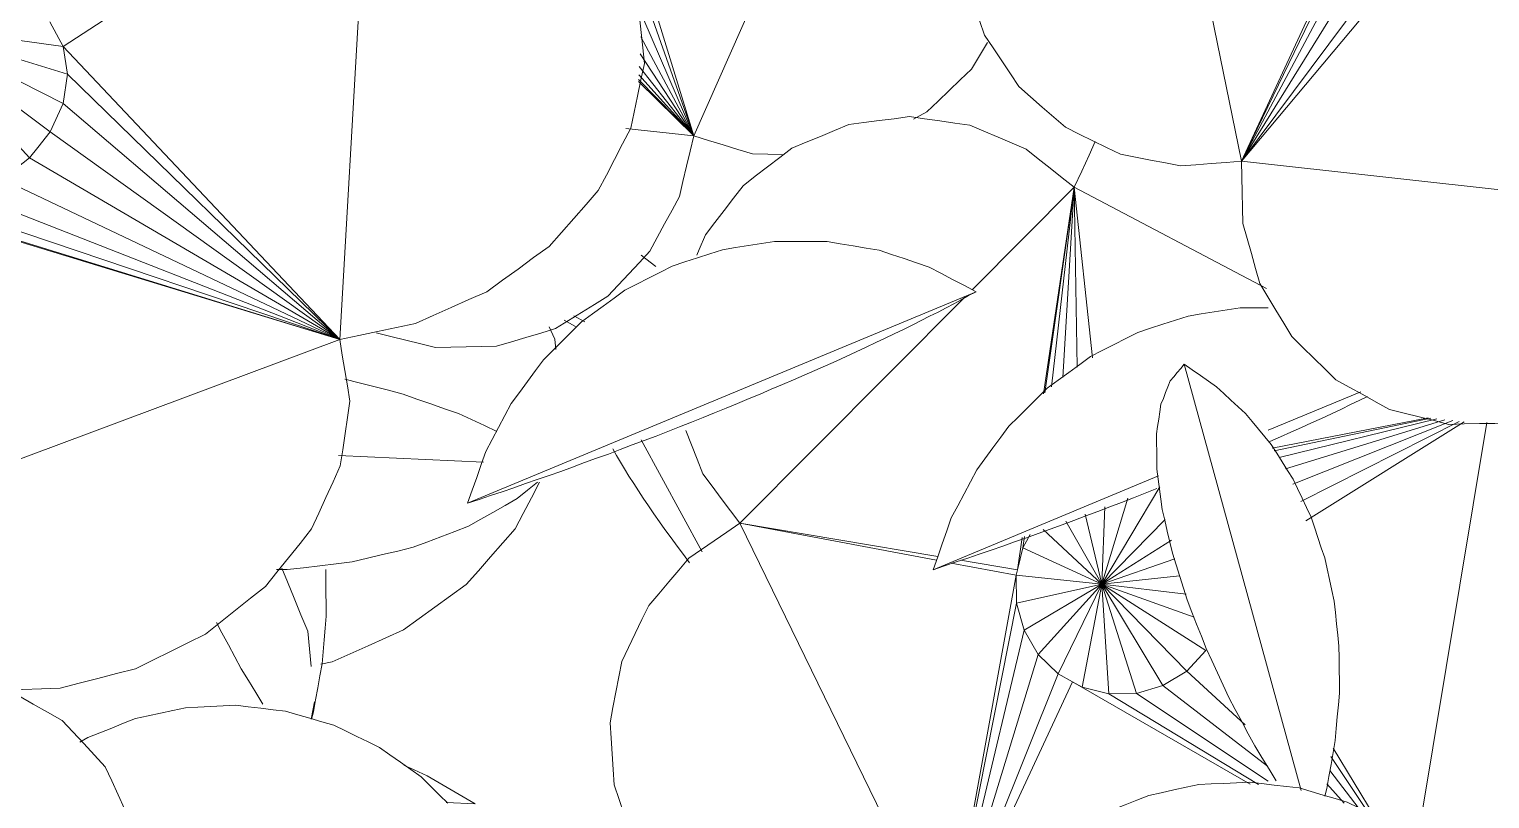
# Model space of a CAD drawing. Header units: metres. Extents: x -18.34 to -13.25, y -25.49 to -16.26.
# Drawn here: x -17.5016 to -17.3876, y -20.7351 to -20.675 of the extents above; entities that cross this region are included whole.
import ezdxf

# ---------------------------------------------------------------- set-up
doc = ezdxf.new("R2010")
doc.units = ezdxf.units.M
doc.layers.add('Importações nas famílias', color=7, linetype='Continuous', lineweight=5)
doc.layers.add('Vegetação', color=7, linetype='Continuous', lineweight=5)

# ---------------------------------------------------------------- blocks, each defined once
blk = doc.blocks.new('Planta_pergolado_12200 - plantas pergolado_skp_Component_12-V1072-Pavimento 02 - Executivo')
at = {"layer": 'Importações nas famílias', "color": 9}
blk.add_line((0.11258, -0.3861), (0.15227, -0.40262), dxfattribs=at)
at = {"layer": 'Importações nas famílias', "color": 9, "flags": 128}
for points in [[(0.114, -0.39014), (0.11365, -0.38913), (0.11329, -0.38812), (0.11294, -0.38711), (0.11258, -0.3861)], [(0.11258, -0.3861), (0.11348, -0.3864), (0.11438, -0.3867), (0.11528, -0.387), (0.11618, -0.3873)], [(0.11618, -0.3873), (0.1171, -0.38763), (0.11802, -0.38795), (0.11894, -0.38827), (0.11985, -0.38859)], [(0.11985, -0.38859), (0.12078, -0.38893), (0.12171, -0.38927), (0.12264, -0.38961), (0.12357, -0.38994)], [(0.11599, -0.3939), (0.11549, -0.39296), (0.11499, -0.39202), (0.1145, -0.39108), (0.114, -0.39014)], [(0.12357, -0.38994), (0.1245, -0.3903), (0.12543, -0.39065), (0.12636, -0.391), (0.12729, -0.39135)], [(0.12729, -0.39135), (0.12821, -0.39171), (0.12913, -0.39208), (0.13005, -0.39244), (0.13097, -0.3928)], [(0.13097, -0.3928), (0.13186, -0.39317), (0.13276, -0.39353), (0.13366, -0.3939), (0.13456, -0.39427)], [(0.1185, -0.39731), (0.11787, -0.39646), (0.11725, -0.3956), (0.11662, -0.39475), (0.11599, -0.3939)], [(0.13456, -0.39427), (0.13543, -0.39463), (0.13629, -0.395), (0.13716, -0.39537), (0.13803, -0.39574)], [(0.13803, -0.39574), (0.13886, -0.3961), (0.13969, -0.39647), (0.14051, -0.39684), (0.14134, -0.3972)], [(0.12148, -0.40027), (0.12074, -0.39953), (0.11999, -0.39879), (0.11925, -0.39805), (0.1185, -0.39731)], [(0.14134, -0.3972), (0.14212, -0.39756), (0.1429, -0.39792), (0.14368, -0.39828), (0.14445, -0.39864)], [(0.14445, -0.39864), (0.14517, -0.39899), (0.14589, -0.39933), (0.14661, -0.39968), (0.14733, -0.40003)], [(0.14733, -0.40003), (0.14799, -0.40036), (0.14864, -0.4007), (0.1493, -0.40103), (0.14995, -0.40136)], [(0.12486, -0.40273), (0.12402, -0.40212), (0.12317, -0.4015), (0.12233, -0.40089), (0.12148, -0.40027)], [(0.14995, -0.40136), (0.15053, -0.40168), (0.15111, -0.40199), (0.15169, -0.40231), (0.15227, -0.40262)], [(0.12855, -0.40462), (0.12763, -0.40415), (0.12671, -0.40368), (0.12578, -0.4032), (0.12486, -0.40273)], [(0.15227, -0.40262), (0.15136, -0.4031), (0.15044, -0.40358), (0.14953, -0.40406), (0.14861, -0.40454)], [(0.13248, -0.4059), (0.1315, -0.40558), (0.13052, -0.40526), (0.12953, -0.40494), (0.12855, -0.40462)], [(0.14861, -0.40454), (0.14763, -0.40487), (0.14666, -0.4052), (0.14568, -0.40553), (0.1447, -0.40586)], [(0.1447, -0.40586), (0.14369, -0.40602), (0.14268, -0.40619), (0.14166, -0.40636), (0.14065, -0.40653)], [(0.13654, -0.40654), (0.13553, -0.40638), (0.13451, -0.40622), (0.13349, -0.40606), (0.13248, -0.4059)], [(0.14065, -0.40653), (0.13962, -0.40653), (0.1386, -0.40654), (0.13757, -0.40654), (0.13654, -0.40654)]]:
    blk.add_lwpolyline(points, dxfattribs=at)
blk = doc.blocks.new('Planta_pergolado_12200 - plantas pergolado_skp_Component_12-V1074-Pavimento 02 - Executivo')
at = {"layer": 'Importações nas famílias', "color": 9}
for p, q in [((0.17765, -0.36366), (0.16852, -0.39695)), ((0.17949, -0.36323), (0.17965, -0.36382))]:
    blk.add_line(p, q, dxfattribs=at)
at = {"layer": 'Importações nas famílias', "color": 9, "flags": 128}
for points in [[(0.17402, -0.36716), (0.17458, -0.36625), (0.17514, -0.36534), (0.1757, -0.36442)], [(0.17965, -0.36382), (0.17981, -0.36476), (0.17998, -0.3657), (0.18015, -0.36663), (0.18031, -0.36757)], [(0.172, -0.37094), (0.1725, -0.36999), (0.17301, -0.36905), (0.17352, -0.3681), (0.17402, -0.36716)], [(0.18031, -0.36757), (0.18039, -0.3685), (0.18047, -0.36943), (0.18056, -0.37036), (0.18064, -0.37128)], [(0.17023, -0.37477), (0.17067, -0.37381), (0.17111, -0.37285), (0.17156, -0.3719), (0.172, -0.37094)], [(0.18064, -0.37128), (0.18063, -0.3722), (0.18062, -0.37311), (0.18061, -0.37402), (0.1806, -0.37493)], [(0.16875, -0.37855), (0.16912, -0.3776), (0.16949, -0.37666), (0.16986, -0.37571), (0.17023, -0.37477)], [(0.1806, -0.37493), (0.18051, -0.37581), (0.18041, -0.37669), (0.18032, -0.37757), (0.18022, -0.37846)], [(0.18022, -0.37846), (0.18004, -0.3793), (0.17985, -0.38014), (0.17967, -0.38099), (0.17949, -0.38183)], [(0.1676, -0.38219), (0.16789, -0.38128), (0.16817, -0.38037), (0.16846, -0.37946), (0.16875, -0.37855)], [(0.17949, -0.38183), (0.17922, -0.38263), (0.17895, -0.38343), (0.17869, -0.38422), (0.17842, -0.38502)], [(0.16681, -0.38562), (0.167, -0.38477), (0.1672, -0.38391), (0.1674, -0.38305), (0.1676, -0.38219)], [(0.17842, -0.38502), (0.17807, -0.38576), (0.17772, -0.3865), (0.17737, -0.38724), (0.17702, -0.38798)], [(0.16639, -0.38875), (0.16649, -0.38797), (0.1666, -0.38719), (0.1667, -0.38641), (0.16681, -0.38562)], [(0.16635, -0.39151), (0.16636, -0.39082), (0.16637, -0.39013), (0.16638, -0.38944), (0.16639, -0.38875)], [(0.17702, -0.38798), (0.17659, -0.38865), (0.17617, -0.38933), (0.17574, -0.39001), (0.17531, -0.39068)], [(0.17531, -0.39068), (0.17481, -0.39128), (0.17431, -0.39189), (0.17381, -0.39249), (0.17331, -0.3931)], [(0.1667, -0.39383), (0.16662, -0.39325), (0.16653, -0.39267), (0.16644, -0.39209), (0.16635, -0.39151)], [(0.17331, -0.3931), (0.17274, -0.39362), (0.17217, -0.39414), (0.17161, -0.39467), (0.17104, -0.39519)], [(0.16743, -0.39566), (0.16725, -0.3952), (0.16707, -0.39475), (0.16689, -0.39429), (0.1667, -0.39383)], [(0.17104, -0.39519), (0.17041, -0.39563), (0.16978, -0.39607), (0.16915, -0.39651), (0.16852, -0.39695)], [(0.16852, -0.39695), (0.16825, -0.39663), (0.16798, -0.39631), (0.1677, -0.39598), (0.16743, -0.39566)]]:
    blk.add_lwpolyline(points, dxfattribs=at)
blk = doc.blocks.new('Planta_pergolado_12200 - plantas pergolado_skp_Component_17-V3218-Pavimento 02 - Executivo')
at = {"layer": 'Importações nas famílias', "color": 9}
for p, q in [((0.16552, 0.4493), (0.17299, 0.41281)), ((0.17299, 0.41281), (0.18531, 0.43935)), ((0.17299, 0.41281), (0.1848, 0.43722)), ((0.18485, 0.43503), (0.17299, 0.41281)), ((0.18545, 0.43292), (0.17299, 0.41281)), ((0.18657, 0.43105), (0.17299, 0.41281)), ((0.1875, 0.43014), (0.17299, 0.41281)), ((0.20934, 0.40878), (0.17299, 0.41281))]:
    blk.add_line(p, q, dxfattribs=at)
at = {"layer": 'Importações nas famílias', "color": 9, "flags": 128}
for points in [[(0.15293, 0.42265), (0.15254, 0.4238), (0.15214, 0.42495), (0.15175, 0.42609), (0.15135, 0.42724)], [(0.15562, 0.41863), (0.15495, 0.41963), (0.15427, 0.42064), (0.1536, 0.42165), (0.15293, 0.42265)], [(0.15924, 0.41546), (0.15833, 0.41625), (0.15743, 0.41704), (0.15652, 0.41784), (0.15562, 0.41863)], [(0.16354, 0.41335), (0.16246, 0.41387), (0.16139, 0.4144), (0.16031, 0.41493), (0.15924, 0.41546)], [(0.16823, 0.41244), (0.16705, 0.41267), (0.16588, 0.41289), (0.16471, 0.41312), (0.16354, 0.41335)], [(0.17299, 0.41281), (0.1718, 0.41272), (0.17061, 0.41263), (0.16942, 0.41253), (0.16823, 0.41244)], [(0.17309, 0.40794), (0.17307, 0.40916), (0.17304, 0.41037), (0.17301, 0.41159), (0.17299, 0.41281)], [(0.17443, 0.40327), (0.17409, 0.40444), (0.17376, 0.40561), (0.17343, 0.40677), (0.17309, 0.40794)], [(0.17691, 0.39911), (0.17629, 0.40015), (0.17567, 0.40119), (0.17505, 0.40223), (0.17443, 0.40327)], [(0.18036, 0.39575), (0.17949, 0.39659), (0.17863, 0.39743), (0.17777, 0.39827), (0.17691, 0.39911)], [(0.18454, 0.39341), (0.1835, 0.394), (0.18245, 0.39458), (0.1814, 0.39517), (0.18036, 0.39575)], [(0.18918, 0.39226), (0.18802, 0.39255), (0.18686, 0.39284), (0.1857, 0.39313), (0.18454, 0.39341)], [(0.19395, 0.39237), (0.19276, 0.39234), (0.19157, 0.39232), (0.19037, 0.39229), (0.18918, 0.39226)]]:
    blk.add_lwpolyline(points, dxfattribs=at)
blk = doc.blocks.new('Planta_pergolado_12200 - plantas pergolado_skp_Component_16-V3219-Pavimento 02 - Executivo')
blk.add_blockref('Planta_pergolado_12200 - plantas pergolado_skp_Component_17-V3218-Pavimento 02 - Executivo', (0, 0))
at = {"extrusion": (0, 0, -1), "rotation": 180}
for name, zscale in [('Planta_pergolado_12200 - plantas pergolado_skp_Component_12-V1072-Pavimento 02 - Executivo', -0.9999999999999999), ('Planta_pergolado_12200 - plantas pergolado_skp_Component_12-V1074-Pavimento 02 - Executivo', -1)]:
    blk.add_blockref(name, (0, 0), dxfattribs=dict(at, zscale=zscale))
blk = doc.blocks.new('Planta_pergolado_12200 - plantas pergolado_skp_Component_17-V1087-Pavimento 02 - Executivo')
at = {"layer": 'Importações nas famílias', "color": 9}
for p, q in [((0.08982, -0.35945), (0.09323, -0.3563)), ((0.09248, -0.35606), (0.09323, -0.3563)), ((0.0925, -0.35614), (0.09323, -0.3563)), ((0.09323, -0.3563), (0.09251, -0.35634)), ((0.09252, -0.35633), (0.09323, -0.3563)), ((0.09323, -0.3563), (0.09253, -0.35621)), ((0.09254, -0.35631), (0.09323, -0.3563)), ((0.09323, -0.3563), (0.09258, -0.35627)), ((0.10064, -0.3706), (0.10038, -0.36924)), ((0.07663, -0.37165), (0.07742, -0.37092))]:
    blk.add_line(p, q, dxfattribs=at)
at = {"layer": 'Importações nas famílias', "color": 9, "flags": 128}
for points in [[(0.09323, -0.3563), (0.09424, -0.35566), (0.09526, -0.35502)], [(0.09607, -0.35923), (0.09514, -0.35827), (0.09418, -0.35729), (0.09323, -0.3563)], [(0.1001, -0.37612), (0.10023, -0.37474), (0.10037, -0.37336)], [(0.09809, -0.38104), (0.09853, -0.37996), (0.09905, -0.37868), (0.09957, -0.3774), (0.1001, -0.37612)]]:
    blk.add_lwpolyline(points, dxfattribs=at)
blk = doc.blocks.new('Planta_pergolado_12200 - plantas pergolado_skp_Component_16-V3223-Pavimento 02 - Executivo')
at = {"extrusion": (0, 0, -1), "zscale": -1, "rotation": 180}
blk.add_blockref('Planta_pergolado_12200 - plantas pergolado_skp_Component_17-V1087-Pavimento 02 - Executivo', (0, 0), dxfattribs=at)
blk = doc.blocks.new('Planta_pergolado_12200 - plantas pergolado_skp_Component_12-V1090-Pavimento 02 - Executivo')
at = {"layer": 'Importações nas famílias', "color": 9}
blk.add_line((0.10039, -0.36923), (0.10055, -0.36982), dxfattribs=at)
at = {"layer": 'Importações nas famílias', "color": 9, "flags": 128}
for points in [[(0.09492, -0.37316), (0.09548, -0.37225), (0.09604, -0.37133), (0.0966, -0.37042)], [(0.10055, -0.36982), (0.10072, -0.37076), (0.10088, -0.37169), (0.10105, -0.37263), (0.10122, -0.37357)], [(0.09297, -0.3768), (0.09341, -0.37599), (0.09391, -0.37505), (0.09442, -0.3741), (0.09492, -0.37316)], [(0.10122, -0.37357), (0.1013, -0.3745), (0.10138, -0.37543), (0.10146, -0.37635), (0.10154, -0.37728)], [(0.10154, -0.37728), (0.10153, -0.37819), (0.10152, -0.3791), (0.10151, -0.38001), (0.10151, -0.38093)]]:
    blk.add_lwpolyline(points, dxfattribs=at)
blk = doc.blocks.new('Planta_pergolado_12200 - plantas pergolado_skp_Component_12-V3224-Pavimento 02 - Executivo')
at = {"layer": 'Importações nas famílias', "color": 9}
for p, q in [((0.12012, 0.40039), (0.121, 0.39991)), ((0.12172, 0.40027), (0.12087, 0.40073))]:
    blk.add_line(p, q, dxfattribs=at)
at = {"layer": 'Importações nas famílias', "color": 9, "flags": 128}
blk.add_lwpolyline([(0.12728, 0.40458), (0.12649, 0.40519), (0.12614, 0.40546)], dxfattribs=at)
blk = doc.blocks.new('Planta_pergolado_12200 - plantas pergolado_skp_Component_17-V3225-Pavimento 02 - Executivo')
at = {"layer": 'Importações nas famílias', "color": 9}
for p, q in [((0.13024, 0.41478), (0.12348, 0.43392)), ((0.12446, 0.43367), (0.13024, 0.41478)), ((0.13024, 0.41478), (0.13714, 0.43042)), ((0.13024, 0.41478), (0.12509, 0.42678)), ((0.13024, 0.41478), (0.12611, 0.42253)), ((0.13024, 0.41478), (0.12604, 0.42119)), ((0.13024, 0.41478), (0.12594, 0.41956)), ((0.13024, 0.41478), (0.12598, 0.42021)), ((0.13024, 0.41478), (0.12591, 0.41902)), ((0.13024, 0.41478), (0.12592, 0.41918)), ((0.14843, 0.41666), (0.14738, 0.41609)), ((0.13024, 0.41478), (0.12493, 0.41537))]:
    blk.add_line(p, q, dxfattribs=at)
at = {"layer": 'Importações nas famílias', "color": 9, "flags": 128}
for points in [[(0.15316, 0.42207), (0.15254, 0.42104), (0.15191, 0.42)], [(0.15191, 0.42), (0.15104, 0.41917), (0.15017, 0.41833), (0.1493, 0.4175), (0.14843, 0.41666)], [(0.13024, 0.41478), (0.12996, 0.4136), (0.12968, 0.41242), (0.12939, 0.41123), (0.12911, 0.41005)], [(0.13481, 0.41338), (0.13367, 0.41373), (0.13253, 0.41408), (0.13138, 0.41443), (0.13024, 0.41478)], [(0.1372, 0.41331), (0.13601, 0.41335), (0.13481, 0.41338)], [(0.12911, 0.41005), (0.12854, 0.40898), (0.12796, 0.40792), (0.12739, 0.40685), (0.12681, 0.40578)], [(0.12681, 0.40578), (0.12599, 0.4049), (0.12516, 0.40402), (0.12434, 0.40314), (0.12352, 0.40226)], [(0.12352, 0.40226), (0.1225, 0.40163), (0.12148, 0.401), (0.12046, 0.40037), (0.11944, 0.39974)], [(0.11008, 0.39826), (0.10892, 0.39855), (0.10776, 0.39884), (0.1066, 0.39912), (0.10544, 0.39941)], [(0.11944, 0.39974), (0.11829, 0.39939), (0.11714, 0.39905), (0.116, 0.39871), (0.11485, 0.39837)], [(0.11485, 0.39837), (0.11366, 0.39834), (0.11247, 0.39831), (0.11127, 0.39829), (0.11008, 0.39826)]]:
    blk.add_lwpolyline(points, dxfattribs=at)
blk = doc.blocks.new('Planta_pergolado_12200 - plantas pergolado_skp_Component_16-V3226-Pavimento 02 - Executivo')
for name in ['Planta_pergolado_12200 - plantas pergolado_skp_Component_17-V3225-Pavimento 02 - Executivo', 'Planta_pergolado_12200 - plantas pergolado_skp_Component_12-V3224-Pavimento 02 - Executivo']:
    blk.add_blockref(name, (0, 0))
at = {"extrusion": (0, 0, -1), "zscale": -1, "rotation": 180}
blk.add_blockref('Planta_pergolado_12200 - plantas pergolado_skp_Component_12-V1090-Pavimento 02 - Executivo', (0, 0), dxfattribs=at)
blk = doc.blocks.new('Planta_pergolado_12200 - plantas pergolado_skp_Component_12-V3231-Pavimento 02 - Executivo')
at = {"layer": 'Importações nas famílias', "color": 9}
for p, q in [((0.15256, 0.35401), (0.15472, 0.35394)), ((0.17552, 0.35322), (0.18506, 0.3529))]:
    blk.add_line(p, q, dxfattribs=at)
at = {"layer": 'Importações nas famílias', "color": 9, "flags": 128}
for points in [[(0.16965, 0.36414), (0.16867, 0.36392), (0.1677, 0.36371), (0.16673, 0.3635), (0.16576, 0.36329)], [(0.17358, 0.36433), (0.1726, 0.36428), (0.17161, 0.36423), (0.17063, 0.36418), (0.16965, 0.36414)], [(0.17748, 0.36387), (0.17651, 0.36398), (0.17553, 0.3641), (0.17456, 0.36421), (0.17358, 0.36433)], [(0.18125, 0.36276), (0.18031, 0.36304), (0.17937, 0.36331), (0.17842, 0.36359), (0.17748, 0.36387)], [(0.16576, 0.36329), (0.16483, 0.36292), (0.1639, 0.36255), (0.16296, 0.36218), (0.16203, 0.36181)], [(0.18481, 0.36103), (0.18392, 0.36147), (0.18303, 0.3619), (0.18214, 0.36233), (0.18125, 0.36276)], [(0.16203, 0.36181), (0.16116, 0.3613), (0.16028, 0.36078), (0.15941, 0.36026), (0.15853, 0.35974)], [(0.18806, 0.35873), (0.18725, 0.35931), (0.18643, 0.35988), (0.18562, 0.36046), (0.18481, 0.36103)], [(0.15853, 0.35974), (0.15774, 0.35909), (0.15694, 0.35843), (0.15614, 0.35777), (0.15535, 0.35712)], [(0.19022, 0.35661), (0.1895, 0.35731), (0.18878, 0.35802), (0.18806, 0.35873)], [(0.15535, 0.35712), (0.15465, 0.35634), (0.15395, 0.35557), (0.15325, 0.35479), (0.15256, 0.35401)], [(0.15256, 0.35401), (0.1531, 0.35402), (0.15364, 0.35403), (0.15419, 0.35404), (0.15473, 0.35405)], [(0.17506, 0.35361), (0.17569, 0.35358), (0.17665, 0.35354), (0.17761, 0.3535)], [(0.17761, 0.3535), (0.17859, 0.35345), (0.17957, 0.35341), (0.18055, 0.35336), (0.18153, 0.35331)], [(0.18153, 0.35331), (0.18253, 0.35326), (0.18352, 0.3532), (0.18451, 0.35315), (0.18529, 0.35311)]]:
    blk.add_lwpolyline(points, dxfattribs=at)
blk = doc.blocks.new('Planta_pergolado_12200 - plantas pergolado_skp_Component_16-V3232-Pavimento 02 - Executivo')
blk.add_blockref('Planta_pergolado_12200 - plantas pergolado_skp_Component_12-V3231-Pavimento 02 - Executivo', (0, 0))
blk = doc.blocks.new('Planta_pergolado_12200 - plantas pergolado_skp_Component_12-V3236-Pavimento 02 - Executivo')
at = {"layer": 'Importações nas famílias', "color": 9}
for p, q in [((0.17506, 0.3918), (0.18231, 0.39481)), ((0.14892, 0.38091), (0.16652, 0.38824))]:
    blk.add_line(p, q, dxfattribs=at)
at = {"layer": 'Importações nas famílias', "color": 9, "flags": 128}
for points in [[(0.17288, 0.40136), (0.17187, 0.4012), (0.17085, 0.40104), (0.16983, 0.40088), (0.16882, 0.40072)], [(0.17506, 0.40135), (0.17494, 0.40135), (0.17391, 0.40135), (0.17288, 0.40136)], [(0.16882, 0.40072), (0.16784, 0.4004), (0.16686, 0.40008), (0.16588, 0.39976), (0.16489, 0.39944)], [(0.16489, 0.39944), (0.16397, 0.39896), (0.16305, 0.39849), (0.16212, 0.39802), (0.1612, 0.39755)], [(0.1612, 0.39755), (0.16036, 0.39693), (0.15951, 0.39632), (0.15867, 0.3957), (0.15782, 0.39509)], [(0.15782, 0.39509), (0.15708, 0.39435), (0.15633, 0.3936), (0.15559, 0.39286), (0.15484, 0.39212)], [(0.17768, 0.39202), (0.17846, 0.39237), (0.17924, 0.39273), (0.18002, 0.39309), (0.18079, 0.39345)], [(0.18079, 0.39345), (0.18151, 0.3938), (0.18223, 0.39415), (0.18283, 0.39443)], [(0.15484, 0.39212), (0.15421, 0.39127), (0.15359, 0.39042), (0.15296, 0.38957), (0.15233, 0.38872)], [(0.1752, 0.39092), (0.17603, 0.39128), (0.17685, 0.39165), (0.17768, 0.39202)], [(0.15233, 0.38872), (0.15183, 0.38777), (0.15133, 0.38683), (0.15084, 0.38589), (0.15034, 0.38495)], [(0.16363, 0.38617), (0.16455, 0.38653), (0.16547, 0.38689), (0.16639, 0.38725)], [(0.15991, 0.38476), (0.16084, 0.38511), (0.16177, 0.38546), (0.1627, 0.38581), (0.16363, 0.38617)], [(0.15034, 0.38495), (0.14999, 0.38394), (0.14963, 0.38293), (0.14928, 0.38192), (0.14892, 0.38091)], [(0.1562, 0.3834), (0.15712, 0.38374), (0.15805, 0.38408), (0.15898, 0.38442), (0.15991, 0.38476)], [(0.15252, 0.38212), (0.15344, 0.38244), (0.15436, 0.38276), (0.15528, 0.38308), (0.1562, 0.3834)], [(0.14892, 0.38091), (0.14982, 0.38122), (0.15072, 0.38152), (0.15162, 0.38182), (0.15252, 0.38212)]]:
    blk.add_lwpolyline(points, dxfattribs=at)
blk = doc.blocks.new('Planta_pergolado_12200 - plantas pergolado_skp_Component_16-V3239-Pavimento 02 - Executivo')
blk.add_blockref('Planta_pergolado_12200 - plantas pergolado_skp_Component_12-V3236-Pavimento 02 - Executivo', (0, 0))
blk = doc.blocks.new('Planta_pergolado_12200 - plantas pergolado_skp_Component_12-V1122-Pavimento 02 - Executivo')
at = {"layer": 'Importações nas famílias', "color": 9}
for p, q in [((0.08936, -0.35946), (0.09948, -0.35912)), ((0.09851, -0.3595), (0.09949, -0.35945)), ((0.08293, -0.36781), (0.08232, -0.36745))]:
    blk.add_line(p, q, dxfattribs=at)
at = {"layer": 'Importações nas famílias', "color": 9, "flags": 128}
for points in [[(0.08918, -0.35986), (0.09006, -0.35983), (0.09095, -0.3598)], [(0.09095, -0.3598), (0.09188, -0.35977), (0.09281, -0.35973), (0.09374, -0.3597), (0.09467, -0.35967)], [(0.09467, -0.35967), (0.09563, -0.35962), (0.09659, -0.35958), (0.09755, -0.35954), (0.09851, -0.3595)], [(0.11105, -0.36267), (0.1104, -0.36331), (0.10968, -0.36402), (0.10896, -0.36473)], [(0.10896, -0.36473), (0.10815, -0.3653), (0.10734, -0.36588), (0.10652, -0.36646), (0.10571, -0.36703)], [(0.10571, -0.36703), (0.10482, -0.36746), (0.10393, -0.3679), (0.10304, -0.36833), (0.10215, -0.36876)], [(0.08667, -0.36929), (0.08573, -0.36892), (0.0848, -0.36855), (0.08387, -0.36818), (0.08293, -0.36781)], [(0.09055, -0.37013), (0.08958, -0.36992), (0.08861, -0.36971), (0.08764, -0.3695), (0.08667, -0.36929)], [(0.10215, -0.36876), (0.10121, -0.36904), (0.10027, -0.36931), (0.09933, -0.36959), (0.09838, -0.36987)], [(0.09448, -0.37033), (0.0935, -0.37028), (0.09251, -0.37023), (0.09153, -0.37018), (0.09055, -0.37013)], [(0.09838, -0.36987), (0.09741, -0.36998), (0.09643, -0.3701), (0.09546, -0.37021), (0.09448, -0.37033)]]:
    blk.add_lwpolyline(points, dxfattribs=at)
blk = doc.blocks.new('Planta_pergolado_12200 - plantas pergolado_skp_Component_12-V2325-Pavimento 02 - Executivo')
at = {"layer": 'Importações nas famílias', "color": 9}
blk.add_line((0.12612, -0.39106), (0.13088, -0.3823), dxfattribs=at)
at = {"layer": 'Importações nas famílias', "color": 9, "flags": 128}
for points in [[(0.12798, -0.38405), (0.12847, -0.38339), (0.12895, -0.38274), (0.12943, -0.38209), (0.12991, -0.38144)], [(0.12628, -0.3865), (0.1267, -0.38589), (0.12713, -0.38527), (0.12756, -0.38466), (0.12798, -0.38405)], [(0.12482, -0.38879), (0.12518, -0.38822), (0.12555, -0.38764), (0.12591, -0.38707), (0.12628, -0.3865)], [(0.12391, -0.39034), (0.12421, -0.38983), (0.12451, -0.38931), (0.12482, -0.38879)]]:
    blk.add_lwpolyline(points, dxfattribs=at)
blk = doc.blocks.new('Planta_pergolado_12200 - plantas pergolado_skp_Component_17-V3246-Pavimento 02 - Executivo')
at = {"layer": 'Importações nas famílias', "color": 9}
for p, q in [((0.15994, 0.41077), (0.15198, 0.40278)), ((0.15754, 0.39464), (0.15994, 0.41077)), ((0.15765, 0.39473), (0.15994, 0.41077)), ((0.15817, 0.39518), (0.15994, 0.41077)), ((0.15905, 0.39593), (0.15994, 0.41077)), ((0.15994, 0.41077), (0.17495, 0.40286)), ((0.16136, 0.39745), (0.15994, 0.41077)), ((0.16016, 0.39672), (0.15994, 0.41077)), ((0.15139, 0.40218), (0.13382, 0.38454)), ((0.18757, 0.39276), (0.17539, 0.39039)), ((0.17554, 0.3902), (0.18777, 0.39274)), ((0.17592, 0.38967), (0.18825, 0.39268)), ((0.18887, 0.39262), (0.17643, 0.38878)), ((0.18948, 0.39255), (0.17699, 0.38758)), ((0.17763, 0.38623), (0.18999, 0.39249)), ((0.178, 0.38474), (0.19036, 0.39245)), ((0.1867, 0.35966), (0.19213, 0.39241)), ((0.1621, 0.37978), (0.16662, 0.38739)), ((0.1621, 0.37978), (0.16411, 0.38649)), ((0.1621, 0.37978), (0.16231, 0.38582)), ((0.13382, 0.38454), (0.15007, 0.35125)), ((0.14918, 0.38165), (0.13382, 0.38454)), ((0.13382, 0.38454), (0.14928, 0.38195)), ((0.1621, 0.37978), (0.15928, 0.3847)), ((0.1621, 0.37978), (0.16079, 0.38526)), ((0.1621, 0.37978), (0.16703, 0.38483)), ((0.1555, 0.38091), (0.15588, 0.38343)), ((0.15592, 0.38261), (0.1565, 0.38366)), ((0.15592, 0.38261), (0.15605, 0.3835)), ((0.1621, 0.37978), (0.1575, 0.38404)), ((0.1621, 0.37978), (0.16752, 0.38322)), ((0.1555, 0.38091), (0.15592, 0.38261)), ((0.1621, 0.37978), (0.15592, 0.38261)), ((0.1554, 0.38048), (0.15034, 0.38143)), ((0.15105, 0.38165), (0.1555, 0.38091)), ((0.1554, 0.38048), (0.1555, 0.38091)), ((0.16779, 0.38177), (0.1621, 0.37978)), ((0.15007, 0.35125), (0.1554, 0.38048)), ((0.1621, 0.37978), (0.1554, 0.38048)), ((0.15543, 0.37829), (0.1554, 0.38048)), ((0.1621, 0.37978), (0.15543, 0.37829)), ((0.1621, 0.37978), (0.15602, 0.37618)), ((0.1621, 0.37978), (0.15713, 0.3743)), ((0.1621, 0.37978), (0.15867, 0.37279)), ((0.16055, 0.37173), (0.1621, 0.37978)), ((0.1621, 0.37978), (0.16815, 0.38044)), ((0.1621, 0.37978), (0.16929, 0.37721)), ((0.17021, 0.37459), (0.1621, 0.37978)), ((0.1621, 0.37978), (0.16264, 0.37121)), ((0.1621, 0.37978), (0.16871, 0.373)), ((0.16686, 0.37187), (0.1621, 0.37978)), ((0.1621, 0.37978), (0.16866, 0.37901)), ((0.16479, 0.37125), (0.1621, 0.37978)), ((0.15007, 0.35125), (0.15543, 0.37829)), ((0.15602, 0.37618), (0.15543, 0.37829)), ((0.15602, 0.37618), (0.15007, 0.35125)), ((0.15713, 0.3743), (0.15602, 0.37618)), ((0.15713, 0.3743), (0.15007, 0.35125)), ((0.15867, 0.37279), (0.15713, 0.3743)), ((0.17021, 0.37459), (0.16931, 0.37364)), ((0.16871, 0.373), (0.16686, 0.37187)), ((0.16931, 0.37364), (0.16871, 0.373)), ((0.17327, 0.36881), (0.16871, 0.373)), ((0.15867, 0.37279), (0.15007, 0.35125)), ((0.1598, 0.37215), (0.15007, 0.35125)), ((0.1598, 0.37215), (0.15867, 0.37279)), ((0.16055, 0.37173), (0.1598, 0.37215)), ((0.17366, 0.36416), (0.1598, 0.37215)), ((0.16264, 0.37121), (0.16055, 0.37173)), ((0.16686, 0.37187), (0.16479, 0.37125)), ((0.17502, 0.36557), (0.16686, 0.37187)), ((0.16479, 0.37125), (0.16264, 0.37121)), ((0.17431, 0.36414), (0.16264, 0.37121)), ((0.17506, 0.36439), (0.16479, 0.37125)), ((0.18289, 0.36195), (0.17997, 0.36633)), ((0.18015, 0.36697), (0.18342, 0.36157)), ((0.18218, 0.36223), (0.17988, 0.36524)), ((0.18101, 0.36268), (0.17964, 0.36419))]:
    blk.add_line(p, q, dxfattribs=at)
at = {"layer": 'Importações nas famílias', "color": 9, "flags": 128}
for points in [[(0.14233, 0.41567), (0.14351, 0.41583), (0.1447, 0.41598), (0.14588, 0.41613), (0.14707, 0.41629)], [(0.14707, 0.41629), (0.14825, 0.41612), (0.14943, 0.41596), (0.15061, 0.41579), (0.15179, 0.41563)], [(0.1379, 0.41383), (0.13901, 0.41429), (0.14012, 0.41475), (0.14122, 0.41521), (0.14233, 0.41567)], [(0.15179, 0.41563), (0.15289, 0.41516), (0.15399, 0.41469), (0.15509, 0.41422), (0.15618, 0.41375)], [(0.15994, 0.41077), (0.16052, 0.41202), (0.1611, 0.41328), (0.16158, 0.41434)], [(0.13409, 0.41089), (0.13504, 0.41163), (0.13599, 0.41236), (0.13695, 0.4131), (0.1379, 0.41383)], [(0.15618, 0.41375), (0.15712, 0.413), (0.15806, 0.41226), (0.159, 0.41151), (0.15994, 0.41077)], [(0.13114, 0.40705), (0.13188, 0.40801), (0.13261, 0.40897), (0.13335, 0.40993), (0.13409, 0.41089)], [(0.13048, 0.40546), (0.13067, 0.40592), (0.13114, 0.40705)], [(0.13095, 0.38841), (0.1305, 0.38954), (0.13006, 0.39066), (0.12961, 0.39179)], [(0.13382, 0.38454), (0.1331, 0.38551), (0.13238, 0.38647), (0.13167, 0.38744), (0.13095, 0.38841)], [(0.12985, 0.3818), (0.13084, 0.38249), (0.13183, 0.38317), (0.13282, 0.38385), (0.13382, 0.38454)], [(0.12672, 0.37812), (0.1275, 0.37904), (0.12828, 0.37996), (0.12907, 0.38088), (0.12985, 0.3818)], [(0.12462, 0.37374), (0.12514, 0.37483), (0.12567, 0.37593), (0.12619, 0.37702), (0.12672, 0.37812)], [(0.1237, 0.36896), (0.12393, 0.37015), (0.12416, 0.37135), (0.12439, 0.37254), (0.12462, 0.37374)], [(0.12402, 0.36411), (0.12394, 0.36532), (0.12386, 0.36653), (0.12378, 0.36775), (0.1237, 0.36896)], [(0.12557, 0.35951), (0.12518, 0.36066), (0.1248, 0.36181), (0.12441, 0.36296), (0.12402, 0.36411)]]:
    blk.add_lwpolyline(points, dxfattribs=at)
blk = doc.blocks.new('Planta_pergolado_12200 - plantas pergolado_skp_Component_16-V3247-Pavimento 02 - Executivo')
blk.add_blockref('Planta_pergolado_12200 - plantas pergolado_skp_Component_17-V3246-Pavimento 02 - Executivo', (0, 0))
at = {"extrusion": (0, 0, -1), "zscale": -0.9999999999999999, "rotation": 180}
for name in ['Planta_pergolado_12200 - plantas pergolado_skp_Component_12-V2325-Pavimento 02 - Executivo', 'Planta_pergolado_12200 - plantas pergolado_skp_Component_12-V1122-Pavimento 02 - Executivo']:
    blk.add_blockref(name, (0, 0), dxfattribs=at)
blk = doc.blocks.new('Planta_pergolado_12200 - plantas pergolado_skp_Component_12-V1151-Pavimento 02 - Executivo')
at = {"layer": 'Importações nas famílias', "color": 9}
for p, q in [((0.09766, -0.38092), (0.09851, -0.38092)), ((0.11381, -0.38931), (0.10251, -0.38984))]:
    blk.add_line(p, q, dxfattribs=at)
at = {"layer": 'Importações nas famílias', "color": 9, "flags": 128}
for points in [[(0.09851, -0.38092), (0.09978, -0.38107), (0.10104, -0.38122), (0.10231, -0.38137), (0.10358, -0.38152)], [(0.10358, -0.38152), (0.10476, -0.3818), (0.10595, -0.38209), (0.10714, -0.38237), (0.10833, -0.38266)], [(0.10833, -0.38266), (0.10941, -0.38307), (0.11049, -0.38349), (0.11158, -0.3839), (0.11266, -0.38432)], [(0.11266, -0.38432), (0.11361, -0.38485), (0.11456, -0.38539), (0.11551, -0.38593), (0.11646, -0.38646)], [(0.11646, -0.38646), (0.11726, -0.38711), (0.11805, -0.38775)], [(0.11486, -0.39171), (0.1139, -0.39216), (0.11288, -0.39263), (0.11187, -0.3931)], [(0.11187, -0.3931), (0.11079, -0.39348), (0.10971, -0.39386), (0.10862, -0.39424), (0.10754, -0.39463)], [(0.10754, -0.39463), (0.1064, -0.39492), (0.10526, -0.39521), (0.10412, -0.3955), (0.103, -0.39579)]]:
    blk.add_lwpolyline(points, dxfattribs=at)
blk = doc.blocks.new('Planta_pergolado_12200 - plantas pergolado_skp_Component_17-V3258-Pavimento 02 - Executivo')
at = {"layer": 'Importações nas famílias', "color": 9}
for p, q in [((0.081, 0.42177), (0.10482, 0.43729)), ((0.1026, 0.39888), (0.10482, 0.43729)), ((0.0688, 0.42347), (0.08102, 0.41732)), ((0.08001, 0.4151), (0.0688, 0.42347)), ((0.0688, 0.42347), (0.07839, 0.41308)), ((0.0688, 0.42347), (0.08136, 0.4196)), ((0.0688, 0.42347), (0.081, 0.42177)), ((0.07997, 0.42369), (0.081, 0.42177)), ((0.081, 0.42177), (0.08136, 0.4196)), ((0.081, 0.42177), (0.1026, 0.39888)), ((0.08136, 0.4196), (0.08102, 0.41732)), ((0.1026, 0.39888), (0.08136, 0.4196)), ((0.08102, 0.41732), (0.08001, 0.4151)), ((0.1026, 0.39888), (0.08102, 0.41732)), ((0.08001, 0.4151), (0.07904, 0.41389)), ((0.1026, 0.39888), (0.08001, 0.4151)), ((0.07904, 0.41389), (0.07839, 0.41308)), ((0.07839, 0.41308), (0.07627, 0.4114)), ((0.1026, 0.39888), (0.07839, 0.41308)), ((0.1026, 0.39888), (0.07627, 0.4114)), ((0.1026, 0.39888), (0.06752, 0.4096)), ((0.1026, 0.39888), (0.06851, 0.4094)), ((0.1026, 0.39888), (0.07116, 0.4095)), ((0.1026, 0.39888), (0.07381, 0.41018)), ((0.1026, 0.39888), (0.0681, 0.38601))]:
    blk.add_line(p, q, dxfattribs=at)
at = {"layer": 'Importações nas famílias', "color": 9, "flags": 128}
for points in [[(0.12589, 0.42532), (0.12601, 0.42409), (0.12613, 0.42287), (0.12625, 0.42165), (0.12638, 0.42043)], [(0.12638, 0.42043), (0.12611, 0.41916), (0.12585, 0.4179), (0.12558, 0.41664), (0.12532, 0.41538)], [(0.12532, 0.41538), (0.12468, 0.41416), (0.12405, 0.41294), (0.12342, 0.41173), (0.12278, 0.41051)], [(0.12278, 0.41051), (0.12183, 0.40942), (0.12087, 0.40834), (0.11991, 0.40725), (0.11895, 0.40616)], [(0.11895, 0.40616), (0.11773, 0.40528), (0.11652, 0.40439), (0.1153, 0.40351), (0.11408, 0.40262)], [(0.11408, 0.40262), (0.11269, 0.402), (0.11129, 0.40138), (0.1099, 0.40076), (0.10851, 0.40014)], [(0.10851, 0.40014), (0.10703, 0.39982), (0.10555, 0.39951), (0.10408, 0.39919), (0.1026, 0.39888)], [(0.1026, 0.39888), (0.1028, 0.39767), (0.103, 0.39647), (0.1032, 0.39527), (0.1034, 0.39406)], [(0.1034, 0.39406), (0.10321, 0.3928), (0.10302, 0.39154), (0.10283, 0.39028), (0.10264, 0.38902)], [(0.10264, 0.38902), (0.10208, 0.38778), (0.10152, 0.38655), (0.10096, 0.38532), (0.10039, 0.38409)], [(0.10039, 0.38409), (0.0995, 0.38297), (0.0986, 0.38185), (0.0977, 0.38073), (0.0968, 0.37961)], [(0.0968, 0.37961), (0.09563, 0.37868), (0.09446, 0.37775), (0.09329, 0.37682), (0.09212, 0.37589)], [(0.09212, 0.37589), (0.09075, 0.37521), (0.08938, 0.37453), (0.08802, 0.37385), (0.08665, 0.37318)], [(0.08665, 0.37318), (0.08518, 0.3728), (0.08372, 0.37242), (0.08225, 0.37204), (0.08078, 0.37166)], [(0.08078, 0.37166), (0.07931, 0.37161), (0.07784, 0.37155), (0.07638, 0.3715)]]:
    blk.add_lwpolyline(points, dxfattribs=at)
blk = doc.blocks.new('Planta_pergolado_12200 - plantas pergolado_skp_Component_16-V3259-Pavimento 02 - Executivo')
blk.add_blockref('Planta_pergolado_12200 - plantas pergolado_skp_Component_17-V3258-Pavimento 02 - Executivo', (0, 0))
at = {"extrusion": (0, 0, -1), "zscale": -1, "rotation": 180}
blk.add_blockref('Planta_pergolado_12200 - plantas pergolado_skp_Component_12-V1151-Pavimento 02 - Executivo', (0, 0), dxfattribs=at)
blk = doc.blocks.new('Planta_pergolado_12200 - plantas pergolado_skp_Component_12-V1157-Pavimento 02 - Executivo')
at = {"layer": 'Importações nas famílias', "color": 9}
blk.add_line((0.11316, -0.36262), (0.11091, -0.36273), dxfattribs=at)
at = {"layer": 'Importações nas famílias', "color": 9, "flags": 128}
for points in [[(0.11316, -0.36262), (0.11223, -0.36317), (0.1113, -0.36372), (0.11036, -0.36426), (0.10943, -0.36481)], [(0.10943, -0.36481), (0.10842, -0.36528), (0.1076, -0.36566)]]:
    blk.add_lwpolyline(points, dxfattribs=at)
blk = doc.blocks.new('Planta_pergolado_12200 - plantas pergolado_skp_Component_17-V1159-Pavimento 02 - Executivo')
at = {"layer": 'Importações nas famílias', "color": 9}
for p, q in [((0.10202, -0.37373), (0.10113, -0.37354)), ((0.11896, -0.39987), (0.1194, -0.3989)), ((0.1194, -0.3989), (0.11948, -0.3981))]:
    blk.add_line(p, q, dxfattribs=at)
at = {"layer": 'Importações nas famílias', "color": 9, "flags": 128}
for points in [[(0.10759, -0.37621), (0.1062, -0.37559), (0.10481, -0.37497), (0.10341, -0.37435), (0.10202, -0.37373)], [(0.11246, -0.37975), (0.11125, -0.37886), (0.11003, -0.37798), (0.10881, -0.37709), (0.10759, -0.37621)], [(0.1163, -0.3841), (0.11534, -0.38301), (0.11438, -0.38192), (0.11342, -0.38083), (0.11246, -0.37975)], [(0.11819, -0.38775), (0.11756, -0.38653), (0.11693, -0.38531), (0.1163, -0.3841)], [(0.02522, -0.38611), (0.02441, -0.38671), (0.02339, -0.38746)], [(0.02339, -0.38746), (0.02268, -0.38845), (0.02197, -0.38944), (0.02125, -0.39043), (0.02054, -0.39142)], [(0.02054, -0.39142), (0.02019, -0.39257), (0.01984, -0.39373), (0.01949, -0.39489), (0.01914, -0.39605)], [(0.01914, -0.39605), (0.01918, -0.3973), (0.01921, -0.39855), (0.01924, -0.39979), (0.01928, -0.40104)], [(0.01928, -0.40104), (0.01969, -0.4023), (0.02011, -0.40355), (0.02052, -0.40481), (0.02094, -0.40606)], [(0.02094, -0.40606), (0.02171, -0.40724), (0.02248, -0.40841), (0.02325, -0.40958), (0.02402, -0.41076)], [(0.02402, -0.41076), (0.02509, -0.41177), (0.02616, -0.41279), (0.02702, -0.41361)]]:
    blk.add_lwpolyline(points, dxfattribs=at)
blk = doc.blocks.new('Planta_pergolado_12200 - plantas pergolado_skp_Component_16-V3260-Pavimento 02 - Executivo')
at = {"extrusion": (0, 0, -1), "zscale": -1, "rotation": 180}
for name in ['Planta_pergolado_12200 - plantas pergolado_skp_Component_17-V1159-Pavimento 02 - Executivo', 'Planta_pergolado_12200 - plantas pergolado_skp_Component_12-V1157-Pavimento 02 - Executivo']:
    blk.add_blockref(name, (0, 0), dxfattribs=at)
blk = doc.blocks.new('Planta_pergolado_12200 - plantas pergolado_skp_Component_17-V1167-Pavimento 02 - Executivo')
at = {"layer": 'Importações nas famílias', "color": 9, "flags": 128}
for points in [[(0.0843, -0.36553), (0.0848, -0.36443), (0.0853, -0.36334), (0.0858, -0.36224), (0.0863, -0.36114)], [(0.08093, -0.36914), (0.08177, -0.36824), (0.08262, -0.36734), (0.08346, -0.36643), (0.0843, -0.36553)], [(0.07641, -0.3717), (0.07754, -0.37106), (0.07867, -0.37042), (0.0798, -0.36978), (0.08093, -0.36914)]]:
    blk.add_lwpolyline(points, dxfattribs=at)
blk = doc.blocks.new('Planta_pergolado_12200 - plantas pergolado_skp_Component_16-V3266-Pavimento 02 - Executivo')
at = {"extrusion": (0, 0, -1), "zscale": -1, "rotation": 180}
blk.add_blockref('Planta_pergolado_12200 - plantas pergolado_skp_Component_17-V1167-Pavimento 02 - Executivo', (0, 0), dxfattribs=at)
blk = doc.blocks.new('Planta_pergolado_12200 - plantas pergolado_skp_-V3267-Pavimento 02 - Executivo')
for name in ['Planta_pergolado_12200 - plantas pergolado_skp_Component_16-V3259-Pavimento 02 - Executivo', 'Planta_pergolado_12200 - plantas pergolado_skp_Component_16-V3260-Pavimento 02 - Executivo', 'Planta_pergolado_12200 - plantas pergolado_skp_Component_16-V3266-Pavimento 02 - Executivo']:
    blk.add_blockref(name, (0, 0))
blk = doc.blocks.new('Planta_pergolado_12200 - plantas pergolado_skp_-V3268-Pavimento 02 - Executivo')
for name in ['Planta_pergolado_12200 - plantas pergolado_skp_-V3267-Pavimento 02 - Executivo', 'Planta_pergolado_12200 - plantas pergolado_skp_Component_16-V3226-Pavimento 02 - Executivo', 'Planta_pergolado_12200 - plantas pergolado_skp_Component_16-V3219-Pavimento 02 - Executivo', 'Planta_pergolado_12200 - plantas pergolado_skp_Component_16-V3239-Pavimento 02 - Executivo', 'Planta_pergolado_12200 - plantas pergolado_skp_Component_16-V3232-Pavimento 02 - Executivo', 'Planta_pergolado_12200 - plantas pergolado_skp_Component_16-V3247-Pavimento 02 - Executivo', 'Planta_pergolado_12200 - plantas pergolado_skp_Component_16-V3223-Pavimento 02 - Executivo']:
    blk.add_blockref(name, (0, 0))
blk = doc.blocks.new('Planta_pergolado_12200 - plantas pergolado_skp_-V3374-Pavimento 02 - Executivo')
blk.add_blockref('Planta_pergolado_12200 - plantas pergolado_skp_-V3268-Pavimento 02 - Executivo', (0, 0))
blk = doc.blocks.new('Planta_pergolado_12200 - Planta_pergolado_12200-3075656-Pavimento 02 - Executivo')
blk.add_blockref('Planta_pergolado_12200 - plantas pergolado_skp_-V3374-Pavimento 02 - Executivo', (0, 0))

msp = doc.modelspace()

# ---------------------------------------------------------------- block references
at = {"layer": 'Vegetação', "color": 9}
msp.add_blockref('Planta_pergolado_12200 - Planta_pergolado_12200-3075656-Pavimento 02 - Executivo', (-17.58, -21.09809), dxfattribs=at)

doc.saveas('drawing.dxf')
